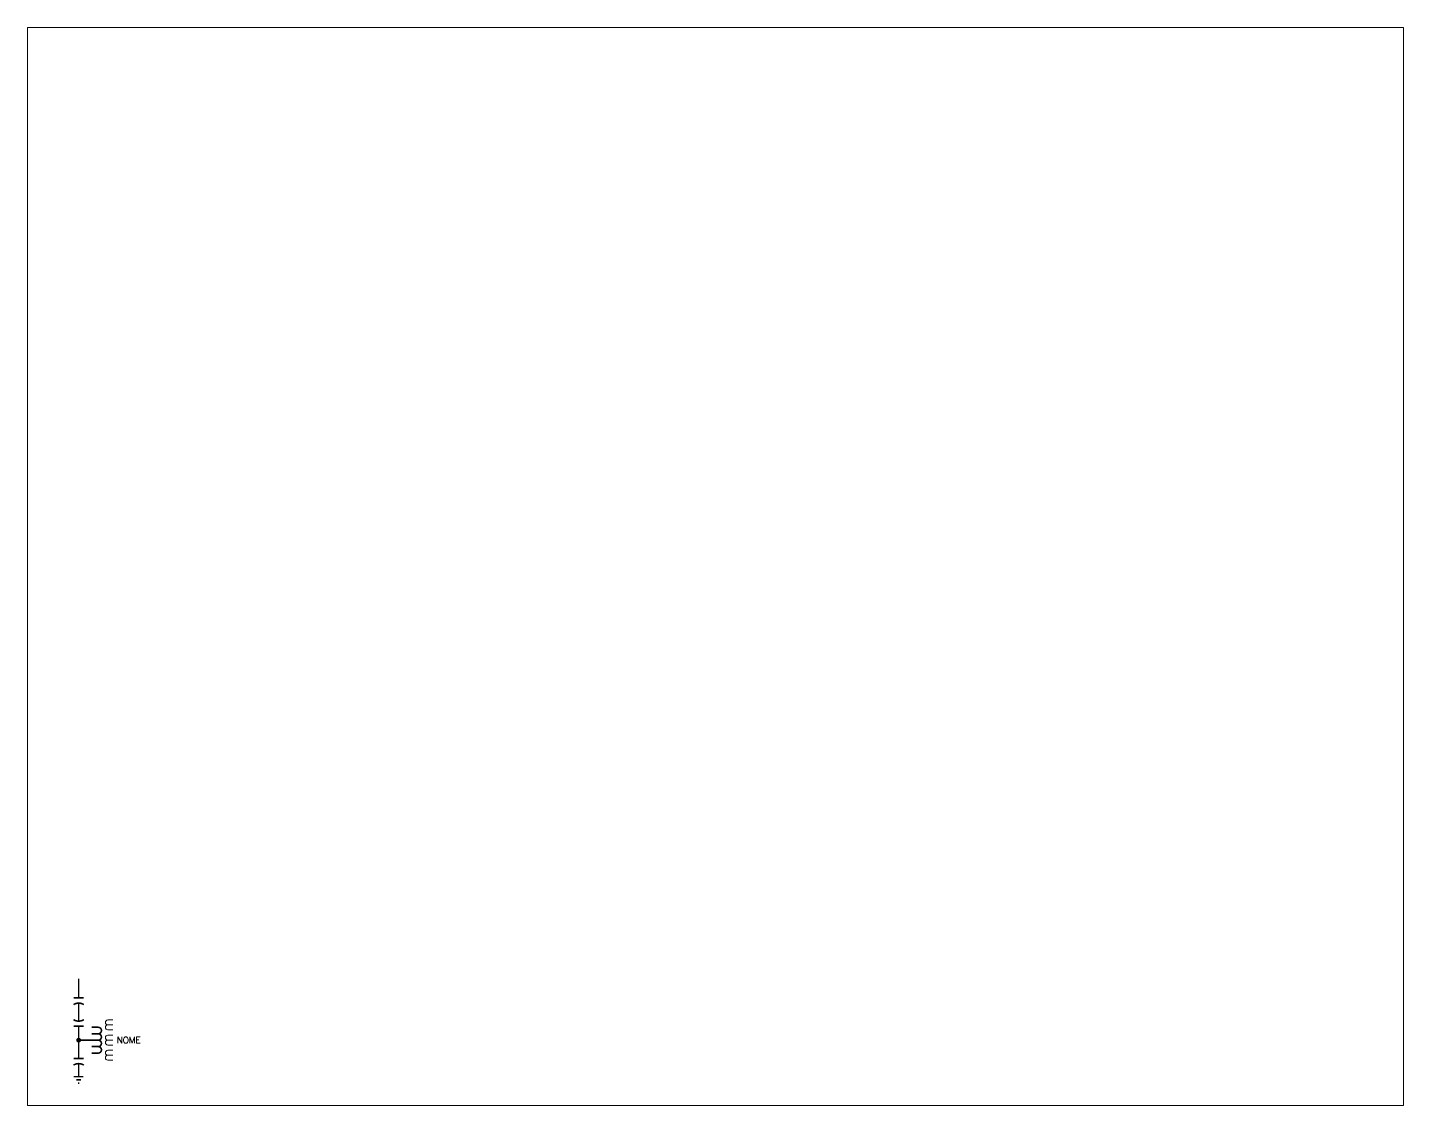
# Paper-space layout 'Layout1' of a CAD drawing. Extents: x 1.03 to 9.28, y 0.81 to 7.27.
# The model-space entities are those that its viewports show. They can reach past a viewport. Long polylines and large blocks are cut down to what shows.
import ezdxf
from ezdxf.enums import TextEntityAlignment as Align

# ---------------------------------------------------------------- set-up
doc = ezdxf.new("R2010")
doc.units = 0
doc.header["$LTSCALE"] = 10
doc.header["$MEASUREMENT"] = 0
doc.layers.get('0').update_dxf_attribs({"linetype": 'CONTINUOUS'})
doc.styles.add('ROMANS', font='romans', dxfattribs={"height": 0.2})

msp = doc.modelspace()

# ---------------------------------------------------------------- linework, layer by layer
at = {"color": 5, "const_width": 0.5}
msp.add_lwpolyline([(12.24, 20.56), (12.24, 20.56), (12.24, 14.56)], dxfattribs=at)
at = {"color": 5, "linetype": 'Continuous', "const_width": 0.5}
for points in [[(10.64, 14.56), (13.84, 14.56)], [(12.24, 12.96), (12.24, 7.37)], [(10.64, 5.77), (13.84, 5.77)], [(12.24, -4.23), (12.24, 5.77)], [(10.64, -4.23), (13.84, -4.23)], [(12.24, -5.83), (12.24, -9.87)], [(13.74, -9.87), (10.74, -9.87)], [(12.99, -10.87), (11.49, -10.87)], [(12.49, -11.87), (11.99, -11.87)]]:
    msp.add_lwpolyline(points, dxfattribs=at)
for points in [[(10.64, 12.49, -0.288928), (13.84, 12.49)], [(10.64, 7.83, 0.288928), (13.84, 7.83)], [(16.31, 3.45), (18.31, 3.45, 1), (18.31, 5.45), (16.31, 5.45)], [(16.31, -0.55), (18.31, -0.55, 1), (18.31, 1.45), (12.24, 1.45)], [(16.31, 1.45), (18.31, 1.45, 1), (18.31, 3.45), (16.31, 3.45)], [(16.31, -2.55), (18.31, -2.55, 1), (18.31, -0.55), (16.31, -0.55)], [(10.64, -6.29, -0.288928), (13.84, -6.29)]]:
    msp.add_lwpolyline(points, format="xyb", dxfattribs=at)
at = {"color": 7, "linetype": 'Continuous', "lineweight": 5}
for points in [[(22.84, 6.19), (21.32, 6.19, -1), (21.32, 7.72), (22.84, 7.72)], [(21.32, 6.19, 1), (21.32, 4.67), (22.84, 4.67)], [(22.84, 1.48), (21.32, 1.48, -1), (21.32, 3.01), (22.84, 3.01)], [(21.32, 1.48, 1), (21.32, -0.05), (22.84, -0.05)], [(22.84, -3.23), (21.32, -3.23, -1), (21.32, -1.7), (22.84, -1.7)], [(21.32, -3.23, 1), (21.32, -4.76), (22.84, -4.76)]]:
    msp.add_lwpolyline(points, format="xyb", dxfattribs=at)
at = {"const_width": 0.75}
msp.add_lwpolyline([(12.62, 1.46, -1), (11.87, 1.46, -1)], format="xyb", close=True, dxfattribs=at)

# ---------------------------------------------------------------- texts
at = {"lineweight": 5, "style": 'ROMANS', "flags": 4}
msp.add_attdef('NOME', text='NOME', height=2, dxfattribs=at).set_placement((24.06, 1.48), align=Align.MIDDLE_LEFT)

psp = doc.layouts.get("Layout1")

# ---------------------------------------------------------------- viewports
at = {"layer": '0', "view_target_point": (-23.7891, -51.5)}
psp.add_viewport(center=(5.1562, 4.0382), size=(8.25, 6.461111), view_center_point=(233.7877, 200), view_height=334.634538, dxfattribs=at)

doc.saveas('drawing.dxf')
